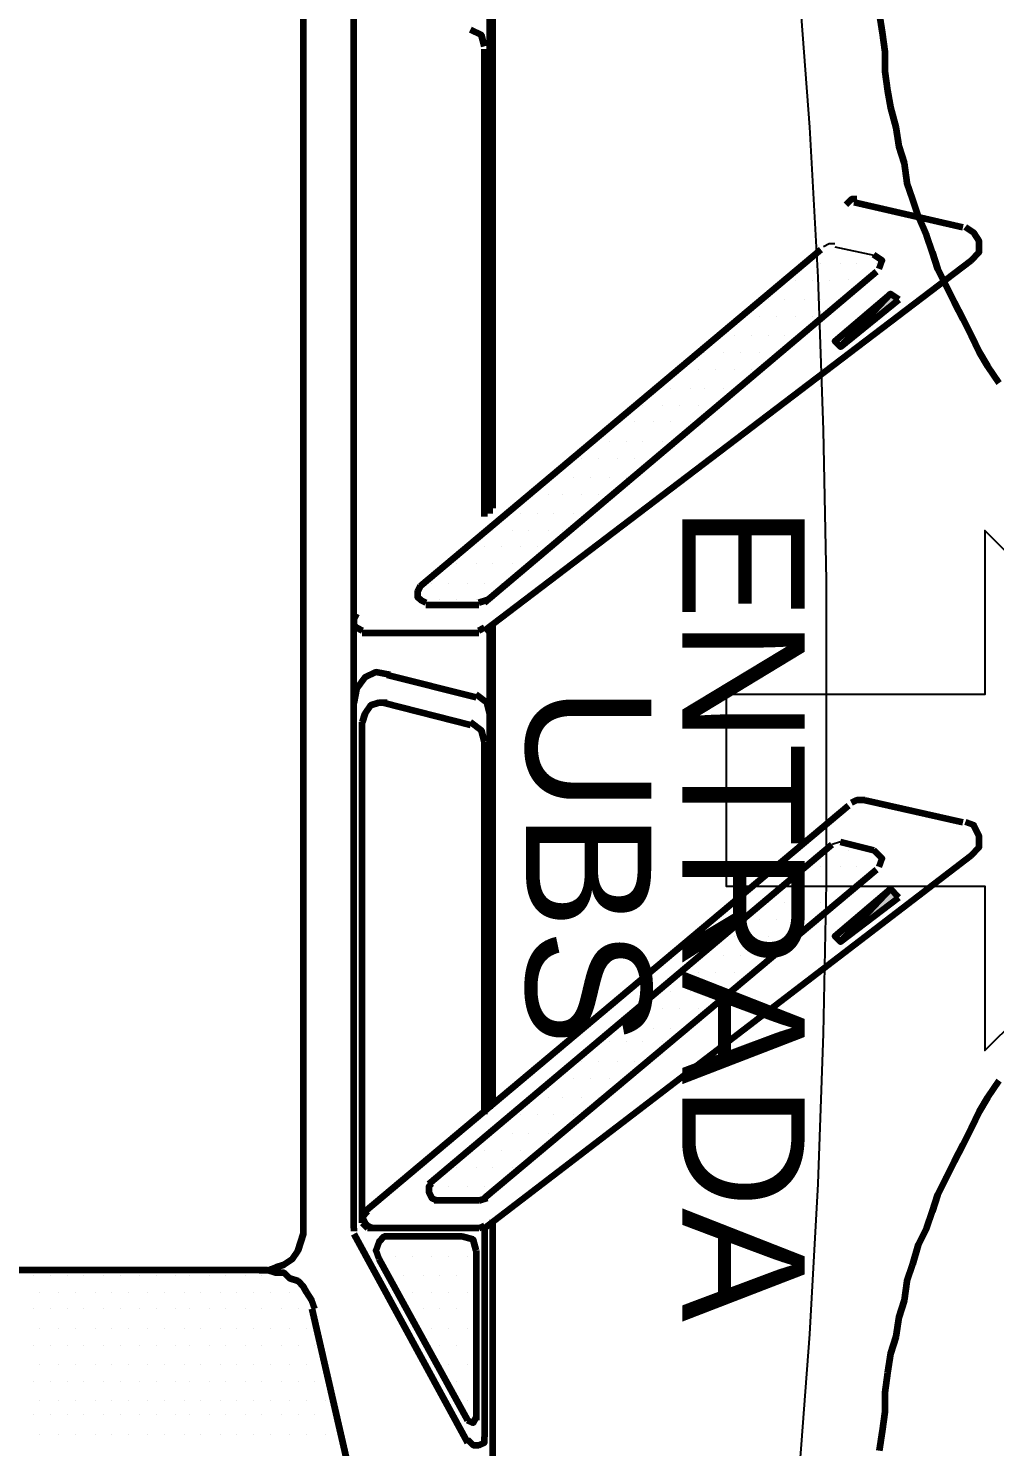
# Model space of a CAD drawing. Header units: millimetres. Extents: x 2273 to 2522, y 1034 to 1187.
# Drawn here: x 2395.649 to 2396.671, y 1170.267 to 1171.767 of the extents above; entities that cross this region are included whole.
import ezdxf

# ---------------------------------------------------------------- set-up
doc = ezdxf.new("R2010")
doc.units = ezdxf.units.MM
doc.linetypes.add('DASHED', pattern=[19.05, 12.7, -6.35])
doc.layers.add('LAYER8', color=8, linetype='Continuous')
doc.layers.add('PAREDES', color=4, linetype='Continuous', lineweight=100)
doc.layers.add('projeção coberta', color=252, linetype='DASHED', lineweight=0)
doc.styles.get("Standard").update_dxf_attribs({"font": 'arial.ttf'})

# ---------------------------------------------------------------- blocks, each defined once
blk = doc.blocks.new('CAR')
at = {"layer": 'projeção coberta', "linetype": 'Continuous'}
for points in [[(75.5387, 147.0451), (75.5946, 146.9922), (75.5446, 147.0539), (75.5387, 147.0451), (75.5946, 146.9922), (75.5887, 146.9863)], [(76.1681, 147.0451), (76.224, 146.9922), (76.177, 147.0539), (76.1681, 147.0451), (76.224, 146.9922), (76.2181, 146.9863)]]:
    blk.add_hatch(color=0, dxfattribs=at).paths.add_polyline_path(points)
at = {"layer": 'PAREDES', "color": 0, "linetype": 'Continuous'}
for points in [[(75.5034, 147.1304), (75.4946, 147.1392), (75.4828, 147.1392), (75.474, 147.1333), (75.4681, 147.1245)], [(76.1328, 147.1304), (76.124, 147.1392), (76.1123, 147.1392), (76.1005, 147.1333), (76.0975, 147.1245)], [(75.4417, 147.0069), (75.4681, 147.1216)], [(75.8946, 146.6157), (75.5034, 147.1304)], [(76.074, 147.0186), (76.0975, 147.1216)], [(76.527, 146.6157), (76.1328, 147.1304)], [(75.5446, 147.0539), (75.5387, 147.0451), (75.5946, 146.9922), (75.5446, 147.0539)], [(75.5387, 147.0451), (75.5946, 146.9922), (75.5887, 146.9863), (75.5387, 147.0451)], [(76.177, 147.0539), (76.1681, 147.0451), (76.224, 146.9922), (76.177, 147.0539)], [(76.1681, 147.0451), (76.224, 146.9922), (76.2181, 146.9863), (76.1681, 147.0451)], [(75.5123, 147.0333), (75.5034, 147.0363), (75.4975, 147.0275)], [(75.8652, 146.6157), (75.5152, 147.0304)], [(76.1446, 147.0333), (76.1358, 147.0363), (76.127, 147.0275)], [(76.4946, 146.6157), (76.1475, 147.0304)], [(75.524, 147.0186), (75.524, 147.0186)], [(76.074, 147.0186), (76.074, 147.0098), (76.077, 147.0039)], [(76.1181, 146.9922), (76.127, 147.0275)], [(75.4387, 147.0098), (75.4387, 147.0039), (75.4446, 146.998)], [(75.524, 147.001), (75.524, 147.001)], [(76.5093, 146.4892), (76.0799, 147.001)], [(76.127, 147.001), (76.127, 147.001)], [(75.8475, 146.548), (75.4917, 146.9716)], [(76.4799, 146.5569), (76.1211, 146.9833)], [(75.7887, 146.6451), (75.7887, 146.6451)], [(75.824, 146.6451), (75.824, 146.6451)], [(76.427, 146.6451), (76.427, 146.6451)], [(76.4623, 146.6451), (76.4623, 146.6451)], [(75.8064, 146.6333), (75.8064, 146.6333)], [(75.8446, 146.6333), (75.8446, 146.6333)], [(76.4446, 146.6333), (76.4446, 146.6333)], [(75.7652, 146.6245), (74.5799, 146.6245)], [(75.7711, 146.6216), (75.2475, 146.6216)], [(75.277, 146.6157), (75.2652, 146.6127), (75.2593, 146.601)], [(75.774, 146.6157), (75.2799, 146.6157)], [(75.7887, 146.6245), (75.7887, 146.6245)], [(75.8064, 146.6157), (75.8064, 146.6157)], [(75.824, 146.6245), (75.824, 146.6245)], [(75.8446, 146.6157), (75.8446, 146.6157)], [(75.8652, 146.6098), (75.8623, 146.6186)], [(76.3975, 146.6245), (75.8887, 146.6245)], [(76.4005, 146.6216), (75.8917, 146.6216)], [(75.8946, 146.6098), (75.8917, 146.6157)], [(75.8946, 146.6098), (75.8917, 146.6157)], [(75.9828, 146.6216), (75.9711, 146.6186), (75.9623, 146.6069)], [(76.0123, 146.6157), (76.0005, 146.6127), (75.9917, 146.601)], [(76.4064, 146.6157), (76.0123, 146.6157)], [(76.427, 146.6245), (76.427, 146.6245)], [(76.4446, 146.6157), (76.4446, 146.6157)], [(76.4623, 146.6245), (76.4623, 146.6245)], [(76.4828, 146.6157), (76.4828, 146.6157)], [(76.4975, 146.6098), (76.4946, 146.6186)], [(77.077, 146.6245), (76.5181, 146.6245)], [(76.527, 146.6098), (76.524, 146.6157)], [(76.527, 146.6098), (76.524, 146.6157)], [(76.527, 146.6157), (76.7475, 146.6157)], [(76.7505, 146.598), (76.7564, 146.6039), (76.7564, 146.6098), (76.7534, 146.6157), (76.7475, 146.6157)], [(75.824, 146.6069), (75.824, 146.6069)], [(75.8446, 146.598), (75.8446, 146.598)], [(75.8623, 146.6069), (75.8623, 146.6069)], [(75.8681, 146.6098), (75.8681, 146.5539)], [(75.8975, 146.6098), (75.8975, 146.4863)], [(75.9417, 146.5127), (75.9652, 146.6069)], [(75.9711, 146.5098), (75.9946, 146.601)], [(76.4623, 146.6069), (76.4623, 146.6069)], [(76.4828, 146.598), (76.4828, 146.598)], [(76.4975, 146.6098), (76.4975, 146.5627)], [(76.527, 146.6098), (76.527, 146.4922)], [(76.5328, 146.4775), (76.7534, 146.598)], [(76.5505, 146.6069), (76.5387, 146.6039), (76.5358, 146.5922)], [(76.5505, 146.6069), (76.7299, 146.6069)], [(76.5564, 146.598), (76.5564, 146.598)], [(76.5593, 146.5039), (76.7299, 146.598)], [(76.577, 146.6069), (76.577, 146.6069)], [(76.5946, 146.598), (76.5946, 146.598)], [(76.6123, 146.6069), (76.6123, 146.6069)], [(76.6328, 146.598), (76.6328, 146.598)], [(76.6505, 146.6069), (76.6505, 146.6069)], [(76.6711, 146.598), (76.6711, 146.598)], [(76.6887, 146.6069), (76.6887, 146.6069)], [(76.7093, 146.598), (76.7093, 146.598)], [(76.724, 146.6069), (76.724, 146.6069)], [(76.7299, 146.598), (76.7328, 146.6039), (76.727, 146.6069)], [(75.824, 146.5863), (75.824, 146.5863)], [(75.8623, 146.5863), (75.8623, 146.5863)], [(76.4623, 146.5863), (76.4623, 146.5863)], [(76.5358, 146.5922), (76.5358, 146.5157)], [(76.5387, 146.5863), (76.5387, 146.5863)], [(76.577, 146.5863), (76.577, 146.5863)], [(76.6123, 146.5863), (76.6123, 146.5863)], [(76.6505, 146.5863), (76.6505, 146.5863)], [(76.6887, 146.5863), (76.6887, 146.5863)], [(75.8446, 146.5775), (75.8446, 146.5775)], [(75.8623, 146.5686), (75.8623, 146.5686)], [(76.4799, 146.5598), (76.4828, 146.5569), (76.4887, 146.5569), (76.4946, 146.5598), (76.4975, 146.5657)], [(76.4828, 146.5775), (76.4828, 146.5775)], [(76.5387, 146.5686), (76.5387, 146.5686)], [(76.5564, 146.5775), (76.5564, 146.5775)], [(76.577, 146.5686), (76.577, 146.5686)], [(76.5946, 146.5775), (76.5946, 146.5775)], [(76.6123, 146.5686), (76.6123, 146.5686)], [(76.6328, 146.5775), (76.6328, 146.5775)], [(76.6505, 146.5686), (76.6505, 146.5686)], [(76.6711, 146.5775), (76.6711, 146.5775)], [(75.8446, 146.5598), (75.8446, 146.5598)], [(75.8475, 146.548), (75.8534, 146.5451), (75.8593, 146.5451), (75.8623, 146.548), (75.8652, 146.5539)], [(75.8623, 146.551), (75.8623, 146.551)], [(76.4828, 146.5598), (76.4828, 146.5598)], [(76.5387, 146.551), (76.5387, 146.551)], [(76.5564, 146.5598), (76.5564, 146.5598)], [(76.577, 146.551), (76.577, 146.551)], [(76.5946, 146.5598), (76.5946, 146.5598)], [(76.6123, 146.551), (76.6123, 146.551)], [(76.6328, 146.5598), (76.6328, 146.5598)], [(76.5564, 146.5392), (76.5564, 146.5392)], [(76.5946, 146.5392), (76.5946, 146.5392)], [(76.5387, 146.5304), (76.5387, 146.5304)], [(76.5564, 146.5216), (76.5564, 146.5216)], [(76.577, 146.5304), (76.577, 146.5304)], [(76.6123, 146.4333), (77.0475, 146.5333)], [(75.9417, 146.5157), (75.9387, 146.501), (75.9446, 146.4892), (75.9564, 146.4804), (75.9711, 146.4775)], [(75.9711, 146.5127), (75.9711, 146.5039), (75.974, 146.4951), (75.9828, 146.4892), (75.9917, 146.4863)], [(76.5358, 146.5186), (76.5358, 146.5098), (76.5417, 146.5039), (76.5505, 146.501), (76.5593, 146.5039)], [(76.5387, 146.5127), (76.5387, 146.5127)], [(76.577, 146.5127), (76.577, 146.5127)], [(76.5093, 146.4922), (76.5152, 146.4863), (76.5211, 146.4892), (76.524, 146.4922), (76.527, 146.498)], [(76.5211, 146.4863), (76.527, 146.4922)], [(76.5564, 146.501), (76.5564, 146.501)], [(76.527, 146.4775), (75.2328, 146.4775)], [(75.877, 146.4804), (75.8828, 146.4775), (75.8887, 146.4775), (75.8917, 146.4804), (75.8946, 146.4863)], [(76.5211, 146.4863), (75.9917, 146.4863)], [(76.527, 146.4775), (76.5299, 146.4775)], [(76.6711, 146.448), (76.6711, 146.448)], [(76.7093, 146.448), (76.7093, 146.448)], [(76.724, 146.4569), (76.724, 146.4569)], [(76.7446, 146.448), (76.7446, 146.448)], [(76.6123, 146.4363), (76.6034, 146.4333), (76.5946, 146.4275), (76.5887, 146.4245), (76.5828, 146.4186), (76.5799, 146.4098), (76.574, 146.4039), (76.574, 146.3951), (76.5711, 146.3863)], [(76.6505, 146.4363), (76.6505, 146.4363)], [(76.6887, 146.4363), (76.6887, 146.4363)], [(76.724, 146.4363), (76.724, 146.4363)], [(76.524, 146.4245), (74.9828, 146.4245)], [(76.5711, 146.3775), (76.5711, 146.3863), (76.5681, 146.3951), (76.5652, 146.4039), (76.5593, 146.4127), (76.5505, 146.4186), (76.5417, 146.4216), (76.5328, 146.4245), (76.524, 146.4245)], [(76.6123, 146.4186), (76.6123, 146.4186)], [(76.6328, 146.4275), (76.6328, 146.4275)], [(76.6505, 146.4186), (76.6505, 146.4186)], [(76.6711, 146.4275), (76.6711, 146.4275)], [(76.6887, 146.4186), (76.6887, 146.4186)], [(76.7093, 146.4275), (76.7093, 146.4275)], [(76.724, 146.4186), (76.724, 146.4186)], [(76.7446, 146.4275), (76.7446, 146.4275)], [(76.577, 146.401), (76.577, 146.401)], [(76.5946, 146.4098), (76.5946, 146.4098)], [(76.6123, 146.401), (76.6123, 146.401)], [(76.6328, 146.4098), (76.6328, 146.4098)], [(76.6505, 146.401), (76.6505, 146.401)], [(76.6711, 146.4098), (76.6711, 146.4098)], [(76.6887, 146.401), (76.6887, 146.401)], [(76.7093, 146.4098), (76.7093, 146.4098)], [(76.724, 146.401), (76.724, 146.401)], [(76.7446, 146.4098), (76.7446, 146.4098)], [(76.5711, 146.3863), (76.5711, 145.2657)], [(76.5946, 146.3892), (76.5946, 146.3892)], [(76.6328, 146.3892), (76.6328, 146.3892)], [(76.6711, 146.3892), (76.6711, 146.3892)], [(76.7093, 146.3892), (76.7093, 146.3892)], [(76.7446, 146.3892), (76.7446, 146.3892)], [(76.577, 146.3804), (76.577, 146.3804)], [(76.5946, 146.3716), (76.5946, 146.3716)], [(76.6123, 146.3804), (76.6123, 146.3804)], [(76.6328, 146.3716), (76.6328, 146.3716)], [(76.6505, 146.3804), (76.6505, 146.3804)], [(76.6711, 146.3716), (76.6711, 146.3716)], [(76.6887, 146.3804), (76.6887, 146.3804)], [(76.7093, 146.3716), (76.7093, 146.3716)], [(76.724, 146.3804), (76.724, 146.3804)], [(76.7446, 146.3716), (76.7446, 146.3716)], [(76.577, 146.3627), (76.577, 146.3627)], [(76.6123, 146.3627), (76.6123, 146.3627)], [(76.6505, 146.3627), (76.6505, 146.3627)], [(76.6887, 146.3627), (76.6887, 146.3627)], [(76.724, 146.3627), (76.724, 146.3627)], [(76.577, 146.3422), (76.577, 146.3422)], [(76.5946, 146.3539), (76.5946, 146.3539)], [(76.6123, 146.3422), (76.6123, 146.3422)], [(76.6328, 146.3539), (76.6328, 146.3539)], [(76.6505, 146.3422), (76.6505, 146.3422)], [(76.6711, 146.3539), (76.6711, 146.3539)], [(76.6887, 146.3422), (76.6887, 146.3422)], [(76.7093, 146.3539), (76.7093, 146.3539)], [(76.724, 146.3422), (76.724, 146.3422)], [(76.7446, 146.3539), (76.7446, 146.3539)], [(76.5946, 146.3363), (76.5946, 146.3363)], [(76.6328, 146.3363), (76.6328, 146.3363)], [(76.6711, 146.3363), (76.6711, 146.3363)], [(76.7093, 146.3363), (76.7093, 146.3363)], [(76.7446, 146.3363), (76.7446, 146.3363)], [(76.577, 146.3245), (76.577, 146.3245)], [(76.5946, 146.3157), (76.5946, 146.3157)], [(76.6123, 146.3245), (76.6123, 146.3245)], [(76.6328, 146.3157), (76.6328, 146.3157)], [(76.6505, 146.3245), (76.6505, 146.3245)], [(76.6711, 146.3157), (76.6711, 146.3157)], [(76.6887, 146.3245), (76.6887, 146.3245)], [(76.7093, 146.3157), (76.7093, 146.3157)], [(76.724, 146.3245), (76.724, 146.3245)], [(76.7446, 146.3157), (76.7446, 146.3157)], [(76.577, 146.3039), (76.577, 146.3039)], [(76.5946, 146.298), (76.5946, 146.298)], [(76.6123, 146.3039), (76.6123, 146.3039)], [(76.6328, 146.298), (76.6328, 146.298)], [(76.6505, 146.3039), (76.6505, 146.3039)], [(76.6711, 146.298), (76.6711, 146.298)], [(76.6887, 146.3039), (76.6887, 146.3039)], [(76.7093, 146.298), (76.7093, 146.298)], [(76.724, 146.3039), (76.724, 146.3039)], [(76.7446, 146.298), (76.7446, 146.298)], [(76.577, 146.2892), (76.577, 146.2892)], [(76.6123, 146.2892), (76.6123, 146.2892)], [(76.6505, 146.2892), (76.6505, 146.2892)], [(76.6887, 146.2892), (76.6887, 146.2892)], [(76.724, 146.2892), (76.724, 146.2892)], [(76.577, 146.2686), (76.577, 146.2686)], [(76.5946, 146.2775), (76.5946, 146.2775)], [(76.6123, 146.2686), (76.6123, 146.2686)], [(76.6328, 146.2775), (76.6328, 146.2775)], [(76.6505, 146.2686), (76.6505, 146.2686)], [(76.6711, 146.2775), (76.6711, 146.2775)], [(76.6887, 146.2686), (76.6887, 146.2686)], [(76.7093, 146.2775), (76.7093, 146.2775)], [(76.724, 146.2686), (76.724, 146.2686)], [(76.7446, 146.2775), (76.7446, 146.2775)], [(76.577, 146.251), (76.577, 146.251)], [(76.5946, 146.2598), (76.5946, 146.2598)], [(76.6123, 146.251), (76.6123, 146.251)], [(76.6328, 146.2598), (76.6328, 146.2598)], [(76.6505, 146.251), (76.6505, 146.251)], [(76.6711, 146.2598), (76.6711, 146.2598)], [(76.6887, 146.251), (76.6887, 146.251)], [(76.7093, 146.2598), (76.7093, 146.2598)], [(76.724, 146.251), (76.724, 146.251)], [(76.7446, 146.2598), (76.7446, 146.2598)], [(76.5946, 146.2392), (76.5946, 146.2392)], [(76.6328, 146.2392), (76.6328, 146.2392)], [(76.6711, 146.2392), (76.6711, 146.2392)], [(76.7093, 146.2392), (76.7093, 146.2392)], [(76.7446, 146.2392), (76.7446, 146.2392)], [(76.577, 146.2304), (76.577, 146.2304)], [(76.5946, 146.2216), (76.5946, 146.2216)], [(76.6123, 146.2304), (76.6123, 146.2304)], [(76.6328, 146.2216), (76.6328, 146.2216)], [(76.6505, 146.2304), (76.6505, 146.2304)], [(76.6711, 146.2216), (76.6711, 146.2216)], [(76.6887, 146.2304), (76.6887, 146.2304)], [(76.7093, 146.2216), (76.7093, 146.2216)], [(76.724, 146.2304), (76.724, 146.2304)], [(76.7446, 146.2216), (76.7446, 146.2216)], [(76.577, 146.2127), (76.577, 146.2127)], [(76.6123, 146.2127), (76.6123, 146.2127)], [(76.6505, 146.2127), (76.6505, 146.2127)], [(76.6887, 146.2127), (76.6887, 146.2127)], [(76.724, 146.2127), (76.724, 146.2127)], [(76.577, 146.1922), (76.577, 146.1922)], [(76.5946, 146.2039), (76.5946, 146.2039)], [(76.6123, 146.1922), (76.6123, 146.1922)], [(76.6328, 146.2039), (76.6328, 146.2039)], [(76.6505, 146.1922), (76.6505, 146.1922)], [(76.6711, 146.2039), (76.6711, 146.2039)], [(76.6887, 146.1922), (76.6887, 146.1922)], [(76.7093, 146.2039), (76.7093, 146.2039)], [(76.724, 146.1922), (76.724, 146.1922)], [(76.7446, 146.2039), (76.7446, 146.2039)], [(76.5946, 146.1833), (76.5946, 146.1833)], [(76.6328, 146.1833), (76.6328, 146.1833)], [(76.6711, 146.1833), (76.6711, 146.1833)], [(76.7093, 146.1833), (76.7093, 146.1833)], [(76.7446, 146.1833), (76.7446, 146.1833)], [(76.577, 146.1745), (76.577, 146.1745)], [(76.5946, 146.1657), (76.5946, 146.1657)], [(76.6123, 146.1745), (76.6123, 146.1745)], [(76.6328, 146.1657), (76.6328, 146.1657)], [(76.6505, 146.1745), (76.6505, 146.1745)], [(76.6711, 146.1657), (76.6711, 146.1657)], [(76.6887, 146.1745), (76.6887, 146.1745)], [(76.7093, 146.1657), (76.7093, 146.1657)], [(76.724, 146.1745), (76.724, 146.1745)], [(76.7446, 146.1657), (76.7446, 146.1657)], [(76.577, 146.1569), (76.577, 146.1569)], [(76.5946, 146.1451), (76.5946, 146.1451)], [(76.6123, 146.1569), (76.6123, 146.1569)], [(76.6328, 146.1451), (76.6328, 146.1451)], [(76.6505, 146.1569), (76.6505, 146.1569)], [(76.6711, 146.1451), (76.6711, 146.1451)], [(76.6887, 146.1569), (76.6887, 146.1569)], [(76.7093, 146.1451), (76.7093, 146.1451)], [(76.724, 146.1569), (76.724, 146.1569)], [(76.7446, 146.1451), (76.7446, 146.1451)], [(76.577, 146.1392), (76.577, 146.1392)], [(76.6123, 146.1392), (76.6123, 146.1392)], [(76.6505, 146.1392), (76.6505, 146.1392)], [(76.6887, 146.1392), (76.6887, 146.1392)], [(76.724, 146.1392), (76.724, 146.1392)]]:
    blk.add_lwpolyline(points, dxfattribs=at)
blk = doc.blocks.new('PROT')
at = {"layer": 'PAREDES', "color": 0, "linetype": 'Continuous'}
for points in [[(75.2417, 147.0333), (75.2623, 147.0363), (75.2828, 147.0392), (75.3034, 147.0392), (75.324, 147.0422), (75.3417, 147.0451), (75.3623, 147.051), (75.3828, 147.0539), (75.4005, 147.0598), (75.4211, 147.0627), (75.4387, 147.0686), (75.4564, 147.0745), (75.477, 147.0833), (75.4946, 147.0892), (75.5123, 147.0951), (75.5299, 147.1039), (75.5475, 147.1127), (75.5652, 147.1216), (75.5828, 147.1304), (75.6005, 147.1392), (75.6152, 147.148), (75.6328, 147.1598)], [(76.3711, 147.1598), (76.3887, 147.148), (76.4034, 147.1392), (76.4211, 147.1304), (76.4387, 147.1216), (76.4564, 147.1127), (76.474, 147.1039), (76.4917, 147.0951), (76.5093, 147.0892), (76.527, 147.0833), (76.5446, 147.0745), (76.5652, 147.0686), (76.5828, 147.0627), (76.6034, 147.0598), (76.6211, 147.0539), (76.6417, 147.051), (76.6593, 147.0451), (76.6799, 147.0422), (76.7005, 147.0392), (76.7211, 147.0392), (76.7417, 147.0363), (76.7623, 147.0333)]]:
    blk.add_lwpolyline(points, dxfattribs=at)

msp = doc.modelspace()

# ---------------------------------------------------------------- linework, layer by layer
at = {"layer": 'LAYER8', "color": 0, "linetype": 'Continuous'}
for points in [[(2396.4637, 1170.2272), (2396.4754, 1170.386), (2396.4842, 1170.5449), (2396.4901, 1170.7037), (2396.4931, 1170.8625), (2396.4931, 1171.0243), (2396.4931, 1171.1831), (2396.4901, 1171.3419), (2396.4842, 1171.5037), (2396.4754, 1171.6625), (2396.4637, 1171.8213), (2396.449, 1171.9772), (2396.4342, 1172.136), (2396.4166, 1172.2919), (2396.396, 1172.4507), (2396.3725, 1172.6066), (2396.349, 1172.7625), (2396.3195, 1172.9154), (2396.2901, 1173.0713), (2396.2578, 1173.2243), (2396.2254, 1173.3772), (2396.1872, 1173.5302)], [(2396.5019, 1171.539), (2396.496, 1171.539), (2396.4901, 1171.536)], [(2396.5019, 1171.536), (2396.5431, 1171.5272)], [(2396.4872, 1171.5184), (2396.4872, 1171.5184)], [(2396.5078, 1171.5184), (2396.5078, 1171.5184)], [(2396.5254, 1171.5184), (2396.5254, 1171.5184)], [(2396.546, 1171.5184), (2396.546, 1171.5184)], [(2396.4607, 1171.5007), (2396.4607, 1171.5007)], [(2396.4784, 1171.5007), (2396.4784, 1171.5007)], [(2396.496, 1171.5007), (2396.496, 1171.5007)], [(2396.4313, 1171.4802), (2396.4313, 1171.4802)], [(2396.449, 1171.4802), (2396.449, 1171.4802)], [(2396.4695, 1171.4802), (2396.4695, 1171.4802)], [(2396.4872, 1171.4802), (2396.4872, 1171.4802)], [(2396.5078, 1171.4802), (2396.5078, 1171.4802)], [(2396.4019, 1171.4625), (2396.4019, 1171.4625)], [(2396.4225, 1171.4625), (2396.4225, 1171.4625)], [(2396.4401, 1171.4625), (2396.4401, 1171.4625)], [(2396.4607, 1171.4625), (2396.4607, 1171.4625)], [(2396.4784, 1171.4625), (2396.4784, 1171.4625)], [(2396.396, 1171.4419), (2396.396, 1171.4419)], [(2396.4137, 1171.4419), (2396.4137, 1171.4419)], [(2396.4313, 1171.4419), (2396.4313, 1171.4419)], [(2396.449, 1171.4419), (2396.449, 1171.4419)], [(2396.4695, 1171.4419), (2396.4695, 1171.4419)], [(2396.3637, 1171.4243), (2396.3637, 1171.4243)], [(2396.3842, 1171.4243), (2396.3842, 1171.4243)], [(2396.4019, 1171.4243), (2396.4019, 1171.4243)], [(2396.4225, 1171.4243), (2396.4225, 1171.4243)], [(2396.4401, 1171.4243), (2396.4401, 1171.4243)], [(2396.3372, 1171.4066), (2396.3372, 1171.4066)], [(2396.3578, 1171.4066), (2396.3578, 1171.4066)], [(2396.3754, 1171.4066), (2396.3754, 1171.4066)], [(2396.396, 1171.4066), (2396.396, 1171.4066)], [(2396.4137, 1171.4066), (2396.4137, 1171.4066)], [(2396.3284, 1171.386), (2396.3284, 1171.386)], [(2396.349, 1171.386), (2396.349, 1171.386)], [(2396.3637, 1171.386), (2396.3637, 1171.386)], [(2396.3842, 1171.386), (2396.3842, 1171.386)], [(2396.299, 1171.3684), (2396.299, 1171.3684)], [(2396.3195, 1171.3684), (2396.3195, 1171.3684)], [(2396.3372, 1171.3684), (2396.3372, 1171.3684)], [(2396.3578, 1171.3684), (2396.3578, 1171.3684)], [(2396.3754, 1171.3684), (2396.3754, 1171.3684)], [(2396.2725, 1171.3507), (2396.2725, 1171.3507)], [(2396.2901, 1171.3507), (2396.2901, 1171.3507)], [(2396.3107, 1171.3507), (2396.3107, 1171.3507)], [(2396.3284, 1171.3507), (2396.3284, 1171.3507)], [(2396.349, 1171.3507), (2396.349, 1171.3507)], [(2396.2637, 1171.3302), (2396.2637, 1171.3302)], [(2396.2813, 1171.3302), (2396.2813, 1171.3302)], [(2396.299, 1171.3302), (2396.299, 1171.3302)], [(2396.3195, 1171.3302), (2396.3195, 1171.3302)], [(2396.2342, 1171.3125), (2396.2342, 1171.3125)], [(2396.2519, 1171.3125), (2396.2519, 1171.3125)], [(2396.2725, 1171.3125), (2396.2725, 1171.3125)], [(2396.2901, 1171.3125), (2396.2901, 1171.3125)], [(2396.3107, 1171.3125), (2396.3107, 1171.3125)], [(2396.2048, 1171.2919), (2396.2048, 1171.2919)], [(2396.2254, 1171.2919), (2396.2254, 1171.2919)], [(2396.2431, 1171.2919), (2396.2431, 1171.2919)], [(2396.2637, 1171.2919), (2396.2637, 1171.2919)], [(2396.2813, 1171.2919), (2396.2813, 1171.2919)], [(2396.199, 1171.2743), (2396.199, 1171.2743)], [(2396.2137, 1171.2743), (2396.2137, 1171.2743)], [(2396.2342, 1171.2743), (2396.2342, 1171.2743)], [(2396.2519, 1171.2743), (2396.2519, 1171.2743)], [(2396.1695, 1171.2537), (2396.1695, 1171.2537)], [(2396.1872, 1171.2537), (2396.1872, 1171.2537)], [(2396.2048, 1171.2537), (2396.2048, 1171.2537)], [(2396.2254, 1171.2537), (2396.2254, 1171.2537)], [(2396.2431, 1171.2537), (2396.2431, 1171.2537)], [(2396.1784, 1171.236), (2396.1784, 1171.236)], [(2396.199, 1171.236), (2396.199, 1171.236)], [(2396.2137, 1171.236), (2396.2137, 1171.236)], [(2396.9372, 1170.9596), (2396.6607, 1171.236), (2396.6607, 1171.0625), (2396.3872, 1171.0625), (2396.3872, 1170.8596), (2396.6607, 1170.8596), (2396.6607, 1170.686), (2396.9372, 1170.9596)], [(2396.1695, 1171.2184), (2396.1695, 1171.2184)], [(2396.1872, 1171.2184), (2396.1872, 1171.2184)], [(2396.1784, 1171.2007), (2396.1784, 1171.2007)], [(2396.5078, 1170.9066), (2396.499, 1170.9037)], [(2396.496, 1170.8978), (2396.496, 1170.8978)], [(2396.4872, 1170.8802), (2396.4872, 1170.8802)], [(2396.5078, 1170.8802), (2396.5078, 1170.8802)], [(2396.5254, 1170.8802), (2396.5254, 1170.8802)], [(2396.546, 1170.8802), (2396.546, 1170.8802)], [(2396.4607, 1170.8596), (2396.4607, 1170.8596)], [(2396.4784, 1170.8596), (2396.4784, 1170.8596)], [(2396.496, 1170.8596), (2396.496, 1170.8596)], [(2396.5166, 1170.8596), (2396.5166, 1170.8596)], [(2396.4313, 1170.8419), (2396.4313, 1170.8419)], [(2396.449, 1170.8419), (2396.449, 1170.8419)], [(2396.4695, 1170.8419), (2396.4695, 1170.8419)], [(2396.4872, 1170.8419), (2396.4872, 1170.8419)], [(2396.4225, 1170.8243), (2396.4225, 1170.8243)], [(2396.4401, 1170.8243), (2396.4401, 1170.8243)], [(2396.4607, 1170.8243), (2396.4607, 1170.8243)], [(2396.4784, 1170.8243), (2396.4784, 1170.8243)], [(2396.396, 1170.8066), (2396.396, 1170.8066)], [(2396.4137, 1170.8066), (2396.4137, 1170.8066)], [(2396.4313, 1170.8066), (2396.4313, 1170.8066)], [(2396.449, 1170.8066), (2396.449, 1170.8066)], [(2396.3637, 1170.786), (2396.3637, 1170.786)], [(2396.3842, 1170.786), (2396.3842, 1170.786)], [(2396.4019, 1170.786), (2396.4019, 1170.786)], [(2396.4225, 1170.786), (2396.4225, 1170.786)], [(2396.3578, 1170.7684), (2396.3578, 1170.7684)], [(2396.3754, 1170.7684), (2396.3754, 1170.7684)], [(2396.396, 1170.7684), (2396.396, 1170.7684)], [(2396.4137, 1170.7684), (2396.4137, 1170.7684)], [(2396.3284, 1170.7478), (2396.3284, 1170.7478)], [(2396.349, 1170.7478), (2396.349, 1170.7478)], [(2396.3637, 1170.7478), (2396.3637, 1170.7478)], [(2396.3842, 1170.7478), (2396.3842, 1170.7478)], [(2396.299, 1170.7302), (2396.299, 1170.7302)], [(2396.3195, 1170.7302), (2396.3195, 1170.7302)], [(2396.3372, 1170.7302), (2396.3372, 1170.7302)], [(2396.3578, 1170.7302), (2396.3578, 1170.7302)], [(2396.2725, 1170.7096), (2396.2725, 1170.7096)], [(2396.2901, 1170.7096), (2396.2901, 1170.7096)], [(2396.3107, 1170.7096), (2396.3107, 1170.7096)], [(2396.3284, 1170.7096), (2396.3284, 1170.7096)], [(2396.349, 1170.7096), (2396.349, 1170.7096)], [(2396.2637, 1170.6949), (2396.2637, 1170.6949)], [(2396.2813, 1170.6949), (2396.2813, 1170.6949)], [(2396.299, 1170.6949), (2396.299, 1170.6949)], [(2396.3195, 1170.6949), (2396.3195, 1170.6949)], [(2396.2342, 1170.6743), (2396.2342, 1170.6743)], [(2396.2519, 1170.6743), (2396.2519, 1170.6743)], [(2396.2725, 1170.6743), (2396.2725, 1170.6743)], [(2396.2901, 1170.6743), (2396.2901, 1170.6743)], [(2396.2048, 1170.6566), (2396.2048, 1170.6566)], [(2396.2254, 1170.6566), (2396.2254, 1170.6566)], [(2396.2431, 1170.6566), (2396.2431, 1170.6566)], [(2396.2637, 1170.6566), (2396.2637, 1170.6566)], [(2396.2813, 1170.6566), (2396.2813, 1170.6566)], [(2396.199, 1170.636), (2396.199, 1170.636)], [(2396.2137, 1170.636), (2396.2137, 1170.636)], [(2396.2342, 1170.636), (2396.2342, 1170.636)], [(2396.2519, 1170.636), (2396.2519, 1170.636)], [(2396.1695, 1170.6184), (2396.1695, 1170.6184)], [(2396.1872, 1170.6184), (2396.1872, 1170.6184)], [(2396.2048, 1170.6184), (2396.2048, 1170.6184)], [(2396.2254, 1170.6184), (2396.2254, 1170.6184)], [(2396.1784, 1170.5978), (2396.1784, 1170.5978)], [(2396.199, 1170.5978), (2396.199, 1170.5978)], [(2396.1695, 1170.5802), (2396.1695, 1170.5802)], [(2396.1872, 1170.5802), (2396.1872, 1170.5802)]]:
    msp.add_lwpolyline(points, dxfattribs=at)

# ---------------------------------------------------------------- block references
at = {"layer": 'LAYER8', "linetype": 'ByBlock', "rotation": 270}
for name in ['CAR', 'PROT']:
    msp.add_blockref(name, (2249.5156, 1247.0248), dxfattribs=at)

# ---------------------------------------------------------------- texts
at = {"layer": 'LAYER8', "color": 0, "linetype": 'Continuous', "attachment_point": 4, "rotation": 270}
for s, insert, char_height, width in [('{\\fHelvetica|b0|i0|c1|p15;ENTRADA}', (2396.4053, 1171.2625), 0.129412, 0.979412), ('{\\fHelvetica|b0|i0|c1|p15;UBS}', (2396.2406, 1171.0713), 0.132353, 0.420588)]:
    msp.add_mtext(s, dxfattribs=dict(at, insert=insert, char_height=char_height, width=width))

doc.saveas('drawing.dxf')
